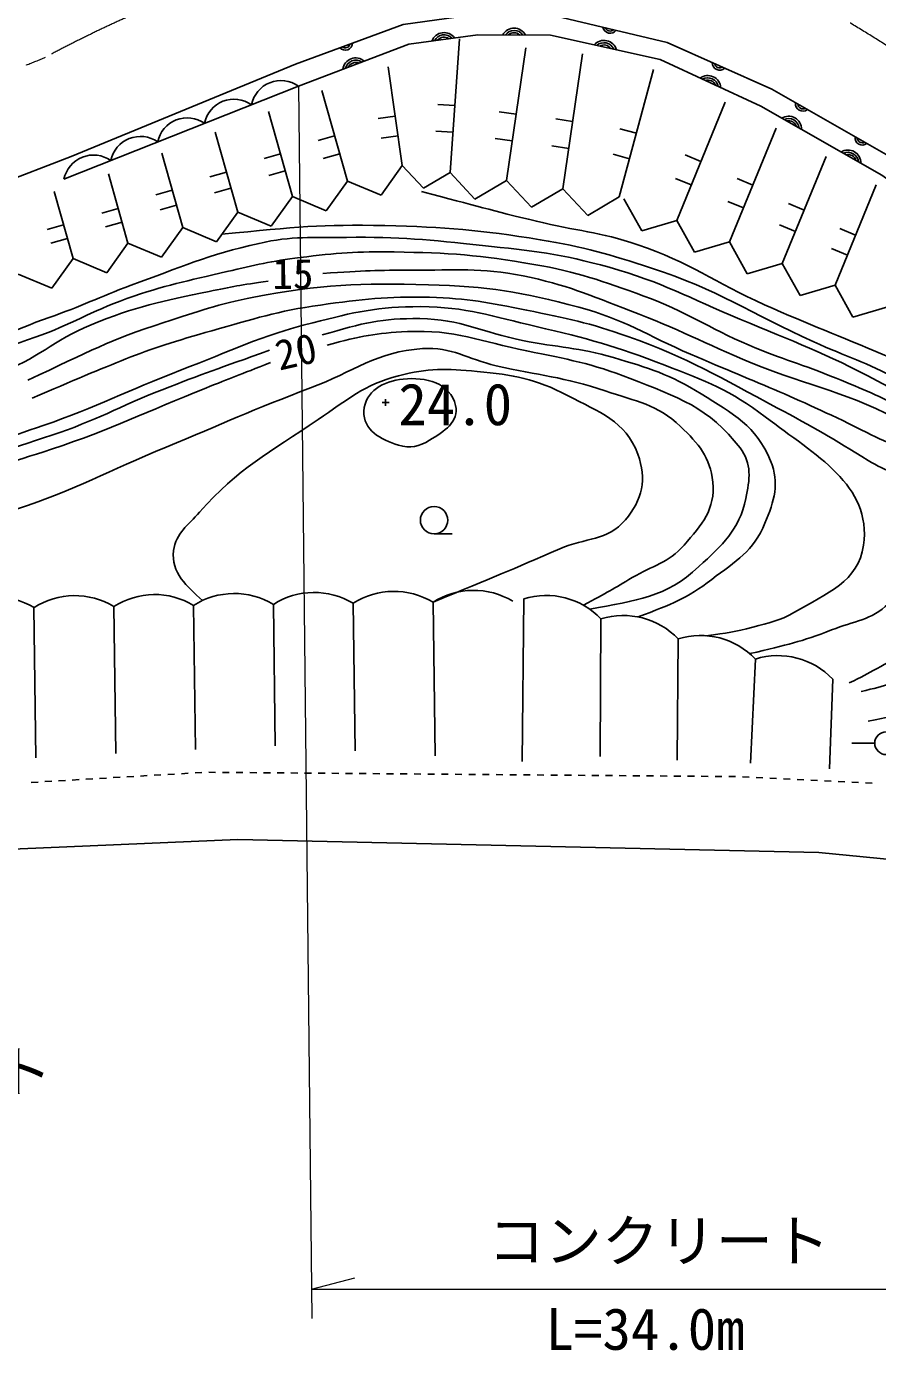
# Model space of a CAD drawing. Units: millimetres, scale not verified. Extents: x 40000 to 680000, y 20000 to 522488.
# Drawn here: x 263386 to 300708, y 238736 to 296800 of the extents above; entities that cross this region are included whole.
import ezdxf
from ezdxf.enums import TextEntityAlignment as Align

# ---------------------------------------------------------------- set-up
doc = ezdxf.new("R2010")
doc.units = ezdxf.units.MM
doc.header["$LTSCALE"] = 1000
doc.linetypes.add('CHAIN', pattern=[18.5, 12, -1.5, 3.5, -1.5])
for name, color, linetype, lineweight in [('M-BGD', 7, 'Continuous', 25), ('M-BMK', 2, 'CHAIN', 13), ('M-STR-HTXT', 7, 'Continuous', 13)]:
    doc.layers.add(name, color=color, linetype=linetype, lineweight=lineweight)
doc.styles.add('ＭＳ ゴシック', font='')
doc.styles.get('ＭＳ ゴシック').set_extended_font_data('MS Gothic')

# ---------------------------------------------------------------- blocks, each defined once
blk = doc.blocks.new('plus')
at = {"color": 0, "linetype": 'Continuous', "lineweight": -2}
for p, q in [((-1.25, 0), (1.25, 0)), ((0, -1.25), (0, 1.25))]:
    blk.add_line(p, q, dxfattribs=at)

msp = doc.modelspace()

# ---------------------------------------------------------------- linework, layer by layer
at = {"layer": 'M-BGD'}
for p, q in [((281961, 290399), (282375, 296262)), ((284436, 290041), (285278, 295858)), ((286910, 289683), (287766, 295595)), ((275189, 295153), (265347, 291097)), ((279865, 290703), (279250, 295031)), ((289384, 289324), (290882, 294912)), ((275309, 294186), (265031, 290102)), ((277459, 290023), (276336, 293994)), ((282168, 293331), (281420, 293383)), ((291905, 288294), (294022, 293475)), ((275053, 289343), (273997, 293078)), ((279557, 292867), (278815, 292762)), ((284857, 292949), (284115, 293057)), ((287338, 292639), (286596, 292746)), ((272648, 288662), (271658, 292163)), ((282085, 292158), (281337, 292211)), ((290133, 292118), (289409, 292313)), ((294219, 287349), (296261, 292346)), ((276898, 292008), (276176, 291804)), ((279680, 292002), (278938, 291896)), ((284688, 291786), (283946, 291894)), ((287167, 291456), (286424, 291564)), ((265347, 291097), (262053, 289830)), ((270242, 287982), (269319, 291247)), ((274525, 291211), (273804, 291006)), ((277122, 291214), (276401, 291010)), ((289834, 291001), (289109, 291195)), ((292963, 290885), (292269, 291168)), ((296533, 286403), (298452, 291099)), ((267836, 287302), (266980, 290331)), ((272153, 290413), (271431, 290208)), ((274737, 290463), (274015, 290259)), ((279865, 290703), (278934, 289401)), ((280792, 289713), (279865, 290703)), ((281961, 290399), (280792, 289713)), ((283055, 289231), (281961, 290399)), ((277459, 290023), (276528, 288720)), ((278934, 289401), (277459, 290023)), ((284436, 290041), (283055, 289231)), ((285529, 288872), (284436, 290041)), ((292540, 289849), (291846, 290132)), ((295240, 289847), (294546, 290131)), ((298847, 285457), (300643, 289852)), ((265431, 286622), (264597, 289569)), ((269781, 289615), (269059, 289411)), ((272351, 289713), (271629, 289508)), ((275053, 289343), (274123, 288040)), ((276528, 288720), (275053, 289343)), ((286910, 289683), (285529, 288872)), ((288004, 288514), (286910, 289683)), ((289384, 289324), (288004, 288514)), ((290369, 287842), (289590, 289240)), ((267408, 288817), (266686, 288613)), ((269965, 288962), (269243, 288758)), ((272648, 288662), (271717, 287360)), ((274123, 288040), (272648, 288662)), ((294832, 288848), (294137, 289131)), ((297493, 288751), (296798, 289035)), ((265014, 288096), (264292, 287892)), ((267579, 288211), (266858, 288007)), ((291905, 288294), (290369, 287842)), ((292684, 286896), (291905, 288294)), ((297109, 287812), (296415, 288096)), ((265181, 287506), (264459, 287302)), ((270242, 287982), (269311, 286680)), ((271717, 287360), (270242, 287982)), ((299745, 287655), (299051, 287939)), ((267836, 287302), (266906, 286000)), ((269311, 286680), (267836, 287302)), ((294219, 287349), (292684, 286896)), ((294998, 285950), (294219, 287349)), ((299386, 286776), (298692, 287060)), ((265431, 286622), (264500, 285320)), ((266906, 286000), (265431, 286622)), ((296533, 286403), (294998, 285950)), ((297312, 285005), (296533, 286403)), ((264500, 285320), (263025, 285942)), ((298847, 285457), (297312, 285005)), ((299626, 284059), (298847, 285457)), ((301162, 284512), (299626, 284059)), ((281259, 274552), (282059, 274552)), ((263716, 271319), (263803, 264733)), ((267216, 271365), (267301, 264914)), ((270716, 271411), (270799, 265095)), ((274215, 271458), (274297, 265252)), ((277715, 271504), (277801, 265033)), ((281215, 271550), (281304, 264813)), ((285192, 271700), (285128, 264573)), ((288580, 270820), (288549, 264787)), ((291967, 269940), (291928, 264618)), ((295355, 269060), (295139, 264492)), ((298743, 268180), (298602, 264238)), ((300586, 265369), (299586, 265369)), ((263894, 263666), (263594, 263649)), ((264493, 263701), (264193, 263684)), ((265092, 263736), (264792, 263719)), ((265691, 263771), (265391, 263754)), ((266290, 263806), (265990, 263789)), ((266889, 263841), (266589, 263823)), ((267488, 263876), (267188, 263858)), ((268087, 263911), (267787, 263893)), ((268686, 263946), (268386, 263928)), ((269285, 263981), (268985, 263963)), ((269884, 264015), (269584, 263998)), ((270483, 264050), (270183, 264033)), ((271082, 264085), (270782, 264068)), ((271681, 264091), (271381, 264093)), ((272281, 264086), (271981, 264088)), ((272881, 264081), (272581, 264083)), ((273481, 264076), (273181, 264079)), ((274081, 264071), (273781, 264074)), ((274681, 264066), (274381, 264069)), ((275281, 264062), (274981, 264064)), ((275881, 264057), (275581, 264059)), ((276481, 264052), (276181, 264054)), ((277081, 264047), (276781, 264049)), ((277681, 264042), (277381, 264044)), ((278281, 264037), (277981, 264040)), ((278881, 264032), (278581, 264035)), ((279481, 264027), (279181, 264030)), ((280081, 264022), (279781, 264025)), ((280681, 264018), (280381, 264020)), ((281281, 264013), (280981, 264015)), ((281881, 264008), (281581, 264010)), ((282481, 264003), (282181, 264005)), ((283081, 263998), (282781, 264001)), ((283681, 263993), (283381, 263996)), ((284281, 263988), (283981, 263991)), ((284881, 263983), (284581, 263986)), ((285481, 263979), (285181, 263981)), ((286081, 263974), (285781, 263976)), ((286681, 263969), (286381, 263971)), ((287281, 263964), (286981, 263966)), ((287881, 263959), (287581, 263962)), ((288481, 263954), (288181, 263957)), ((289081, 263949), (288781, 263952)), ((289681, 263944), (289381, 263947)), ((290281, 263940), (289981, 263942)), ((290881, 263935), (290581, 263937)), ((291481, 263930), (291181, 263932)), ((292081, 263925), (291781, 263927)), ((292681, 263920), (292381, 263922)), ((293281, 263915), (292981, 263918)), ((293881, 263910), (293581, 263913)), ((294481, 263905), (294181, 263908)), ((295080, 263882), (294780, 263896)), ((295679, 263853), (295380, 263867)), ((296279, 263824), (295979, 263838)), ((296878, 263794), (296578, 263809)), ((297477, 263765), (297178, 263780)), ((298077, 263736), (297777, 263751)), ((298676, 263707), (298376, 263722)), ((299275, 263678), (298976, 263693)), ((299874, 263649), (299575, 263663)), ((300474, 263620), (300174, 263634)), ((261728, 260671), (272658, 261146)), ((272658, 261146), (298129, 260576)), ((298129, 260576), (328827, 257629))]:
    msp.add_line(p, q, dxfattribs=at)
for points in [[(275189, 295153), (279909, 296891), (283176, 297342), (286611, 297257), (291483, 296103), (296073, 294047), (301395, 291006), (306574, 287391)], [(306585, 286232), (300898, 290278), (295585, 293301), (291173, 295347), (286367, 296417), (283176, 296436), (280153, 296023), (275309, 294186)]]:
    msp.add_lwpolyline(points, dxfattribs=at)
for centre, radius in [((281259, 275152), 600), ((301086, 265369), 500)]:
    msp.add_circle(centre, radius, dxfattribs=at)
for centre, radius, start, end in [((284770, 296160), 567, 27.73546, 151.59048), ((288982, 296824), 325, 189.28708, 324.04735), ((288982, 296824), 225, 200.41621, 312.91823), ((281700, 295965), 567, 35.85353, 159.70856), ((281700, 295965), 467, 42.63095, 152.93114), ((281700, 295965), 367, 54.43929, 141.1228), ((284770, 296160), 467, 34.51287, 144.81307), ((284770, 296160), 367, 46.32121, 133.00473), ((288712, 295622), 567, 15.51998, 139.37501), ((277360, 296085), 325, 222.84209, 357.60236), ((277360, 296085), 225, 233.97121, 346.47323), ((288712, 295622), 467, 22.2974, 132.59759), ((288712, 295622), 367, 34.10574, 120.78925), ((277826, 294855), 567, 48.84307, 172.69809), ((277826, 294855), 467, 55.62049, 165.92068), ((277826, 294855), 367, 67.42882, 154.11234), ((293787, 295208), 325, 178.49451, 313.25478), ((293787, 295208), 225, 189.62364, 302.12566), ((274547, 293109), 1319, 54.70591, 168.62601), ((293267, 294082), 567, 3.18921, 127.04424), ((293267, 294082), 467, 9.96663, 120.26682), ((293267, 294082), 367, 21.77497, 108.45848), ((272491, 292292), 1319, 54.70591, 168.62601), ((297438, 293411), 325, 172.87498, 307.63525), ((297438, 293411), 225, 184.00411, 296.50613), ((270436, 291476), 1319, 54.70591, 168.62601), ((296806, 292299), 567, 358.43674, 122.29177), ((296806, 292299), 467, 5.21416, 115.51435), ((296806, 292299), 367, 17.0225, 103.70601), ((268380, 290659), 1319, 54.70591, 168.62601), ((300043, 291922), 325, 172.87498, 307.63525), ((300043, 291922), 225, 184.00411, 296.50613), ((266324, 289842), 1319, 54.70591, 168.62601), ((299413, 290816), 567, 358.43674, 122.29177), ((299413, 290816), 467, 5.21416, 115.51435), ((299413, 290816), 367, 17.0225, 103.70601), ((262004, 268483), 3312, 58.86704, 122.64863), ((265503, 268530), 3312, 58.86704, 122.64863), ((269003, 268576), 3312, 58.86704, 122.64863), ((272503, 268622), 3312, 58.86704, 122.64863), ((276002, 268669), 3312, 58.86704, 122.64863), ((279502, 268715), 3312, 58.86704, 122.64863), ((283002, 268761), 3312, 58.86704, 122.64863), ((286179, 268537), 3312, 43.54669, 107.32827), ((289566, 267657), 3312, 43.54669, 107.32827), ((292954, 266777), 3312, 43.54669, 107.32827), ((296342, 265897), 3312, 43.54669, 107.32827)]:
    msp.add_arc(centre, radius, start, end, dxfattribs=at)
for points, knots in [([(187948, 322474), (188902, 321089), (189371, 320551), (190538, 319584), (192217, 318193), (193573, 318031), (195607, 317247), (198077, 316294), (199499, 315849), (202056, 315163), (203324, 314823), (204088, 314830), (205333, 314413), (207027, 313847), (207816, 313138), (209472, 312470), (211715, 311566), (213073, 311346), (215386, 310640), (218681, 309634), (220493, 308944), (223834, 308105), (227130, 307278), (228997, 306892), (232338, 306275), (236140, 305573), (238264, 305092), (242110, 304698), (244608, 304442), (246020, 304349), (248531, 304388), (251007, 304426), (252402, 304591), (254838, 305036), (257054, 305440), (258308, 305704), (260414, 306500), (262637, 307341), (263845, 307945), (265877, 309175), (267778, 310326), (268691, 311201), (270495, 312498), (272530, 313962), (273757, 314667), (275705, 316244), (277152, 317415), (278066, 317992), (279253, 319426), (280522, 320958), (280871, 322077), (282013, 323706), (283089, 325241), (283528, 326276), (284942, 327508), (286581, 328937), (287833, 329539), (289982, 329873), (291217, 330065), (291949, 329728), (293136, 329338), (294370, 328933), (295098, 328652), (296093, 327817), (297618, 326537), (298253, 325559), (299360, 323903), (300921, 321568), (301220, 319926), (302654, 317511), (303453, 316165), (303897, 315400), (304851, 314160), (305954, 312725), (306817, 312116), (307864, 310640), (308829, 309279), (309262, 308428), (309920, 306894), (310737, 304986), (310624, 303722), (311328, 301769), (311745, 300610), (311974, 299949), (312567, 298869), (313328, 297480), (313730, 296661), (314763, 295461), (315743, 294324), (316404, 293783), (317551, 292814), (319061, 291540), (319923, 290816), (321634, 289829), (324133, 288389), (325674, 287771), (328449, 286985), (331197, 286207), (332805, 286026), (335630, 285605), (338949, 285111), (340846, 285145), (344191, 284873), (351855, 284251), (356138, 283726), (363818, 283353), (368639, 283118), (370225, 283051), (376167, 282930)], [0, 0, 0, 0, 1, 1, 1, 2, 2, 2, 3, 3, 3, 4, 4, 4, 5, 5, 5, 6, 6, 6, 7, 7, 7, 8, 8, 8, 9, 9, 9, 10, 10, 10, 11, 11, 11, 12, 12, 12, 13, 13, 13, 14, 14, 14, 15, 15, 15, 16, 16, 16, 17, 17, 17, 18, 18, 18, 19, 19, 19, 20, 20, 20, 21, 21, 21, 22, 22, 22, 23, 23, 23, 24, 24, 24, 25, 25, 25, 26, 26, 26, 27, 27, 27, 28, 28, 28, 29, 29, 29, 30, 30, 30, 31, 31, 31, 32, 32, 32, 33, 33, 33, 34, 34, 34, 35, 35, 35, 36, 36, 36, 36]), ([(280709, 289570), (283142, 288916), (283775, 288742), (285752, 288259), (287485, 287835), (288512, 287800), (290201, 287226), (292474, 286454), (293568, 285584), (295758, 284598), (297789, 283683), (298969, 283266), (301014, 282383), (301774, 282055), (302237, 281941), (302948, 281519), (304386, 280666), (304984, 279874), (306140, 278665), (307181, 277576), (307495, 276739), (308467, 275587), (309479, 274389), (309985, 273646), (311171, 272620), (311896, 271993), (312181, 271763), (313118, 271123)], [0, 0, 0, 0, 1, 1, 1, 2, 2, 2, 3, 3, 3, 4, 4, 4, 5, 5, 5, 6, 6, 6, 7, 7, 7, 8, 8, 8, 9, 9, 9, 9]), ([(271949, 287685), (275275, 288016), (276306, 288127), (279103, 288066), (281776, 288008), (283280, 287876), (285918, 287447), (287856, 287132), (288923, 286815), (290790, 286208), (293697, 285262), (295129, 284229), (297914, 282969), (299354, 282318), (300225, 282081), (301603, 281308), (303095, 280472), (303916, 279927), (305152, 278745), (306532, 277425), (307173, 276531), (308193, 274915), (309144, 273409), (309353, 272376), (310333, 270889), (310698, 270334), (310824, 270131), (311305, 269495)], [0, 0, 0, 0, 1, 1, 1, 2, 2, 2, 3, 3, 3, 4, 4, 4, 5, 5, 5, 6, 6, 6, 7, 7, 7, 8, 8, 8, 9, 9, 9, 9]), ([(257434, 283491), (258523, 283094), (259030, 282995), (260087, 282934), (261818, 282834), (262745, 283482), (264386, 284042), (265810, 284528), (266559, 284933), (267972, 285450), (270139, 286242), (271335, 286779), (273585, 287290), (275047, 287622), (275916, 287532), (277415, 287552), (279751, 287584), (281062, 287444), (283385, 287196), (285575, 286961), (286822, 286835), (288942, 286238), (291258, 285586), (292449, 284898), (294668, 283967), (297047, 282968), (298418, 282478), (300694, 281263), (302078, 280525), (302889, 280129), (304092, 279123), (305290, 278121), (306097, 277606), (306872, 276251), (307682, 274834), (308033, 273865), (308016, 272233), (307997, 270517), (307662, 269433), (306626, 268065), (305748, 266905), (305075, 266479), (303717, 265738)], [0, 0, 0, 0, 1, 1, 1, 2, 2, 2, 3, 3, 3, 4, 4, 4, 5, 5, 5, 6, 6, 6, 7, 7, 7, 8, 8, 8, 9, 9, 9, 10, 10, 10, 11, 11, 11, 12, 12, 12, 13, 13, 13, 14, 14, 14, 14]), ([(253123, 282712), (255567, 282013), (256651, 281640), (258940, 281843), (260887, 282016), (261916, 282540), (263764, 283176), (265374, 283730), (266177, 284297), (267782, 284865), (269457, 285458), (270445, 285643), (272175, 286048), (273420, 286340), (274121, 286511), (275391, 286668), (276992, 286867), (277902, 286937), (279515, 286912), (281915, 286874), (283271, 286781), (285635, 286367), (287567, 286030), (288617, 285647), (290460, 284978), (292332, 284298), (293246, 283598), (295078, 282819), (296544, 282196), (297422, 281990), (298889, 281374), (300090, 280869), (300793, 280632), (301912, 279966), (303523, 279006), (304607, 278533), (305685, 276999), (306584, 275722), (306838, 274765), (306953, 273208), (307032, 272135), (306885, 271481), (306436, 270504), (305842, 269209), (305204, 268582), (304052, 267744), (302785, 266823), (301959, 266681), (300297, 266336)], [0, 0, 0, 0, 1, 1, 1, 2, 2, 2, 3, 3, 3, 4, 4, 4, 5, 5, 5, 6, 6, 6, 7, 7, 7, 8, 8, 8, 9, 9, 9, 10, 10, 10, 11, 11, 11, 12, 12, 12, 13, 13, 13, 14, 14, 14, 15, 15, 15, 16, 16, 16, 16]), ([(276382, 285971), (278237, 286090), (278767, 286112), (280297, 286111), (282202, 286111), (283300, 286233), (285168, 285858), (287061, 285479), (288067, 285024), (289871, 284337), (291976, 283537), (293084, 282915), (295165, 282056), (297803, 280968), (299484, 280785), (301952, 279353), (303248, 278601), (303974, 278068), (304881, 276875), (305841, 275611), (306135, 274541), (305979, 272961), (305867, 271825), (305363, 271242), (304627, 270370), (303902, 269511), (303413, 269057), (302431, 268511), (301548, 268022), (301103, 267900), (299998, 267640)], [0, 0, 0, 0, 1, 1, 1, 2, 2, 2, 3, 3, 3, 4, 4, 4, 5, 5, 5, 6, 6, 6, 7, 7, 7, 8, 8, 8, 9, 9, 9, 10, 10, 10, 10]), ([(252536, 281891), (255259, 281298), (256267, 280951), (258684, 281099), (260054, 281183), (260862, 281162), (262162, 281606), (263852, 282183), (264563, 283042), (266217, 283718), (268164, 284513), (269337, 284764), (271398, 285182), (272405, 285386), (272759, 285461), (273989, 285633)], [0, 0, 0, 0, 1, 1, 1, 2, 2, 2, 3, 3, 3, 4, 4, 4, 5, 5, 5, 5]), ([(263443, 281283), (266190, 282584), (267005, 283029), (269413, 283818), (270933, 284315), (271785, 284623), (273355, 284925), (276300, 285492), (278017, 285553), (281015, 285470), (283616, 285397), (285091, 285168), (287604, 284493), (289610, 283955), (290596, 283248), (292504, 282428), (295542, 281124), (297286, 280479), (300239, 278993), (301294, 278462), (301990, 278265), (302830, 277435), (303962, 276315), (304492, 275291), (304463, 273699), (304433, 272120), (303917, 271146), (302830, 270000), (302149, 269283), (301555, 269126), (300689, 268649), (300215, 268387), (300052, 268298), (299460, 268010)], [0, 0, 0, 0, 1, 1, 1, 2, 2, 2, 3, 3, 3, 4, 4, 4, 5, 5, 5, 6, 6, 6, 7, 7, 7, 8, 8, 8, 9, 9, 9, 10, 10, 10, 11, 11, 11, 11]), ([(240771, 269720), (239869, 271090), (239338, 272051), (239365, 273699), (239398, 275678), (240217, 276944), (241787, 278149), (243459, 279433), (244841, 279559), (246940, 279754), (249204, 279964), (250481, 279525), (252741, 279275), (255547, 278965), (257081, 277986), (259894, 278233), (261589, 278382), (262505, 278759), (264118, 279303), (266521, 280115), (267774, 280822), (270144, 281725), (272394, 282583), (273610, 283220), (275945, 283809), (277757, 284266), (278808, 284524), (280676, 284513), (282685, 284501), (283788, 284096), (285745, 283640), (287981, 283118), (289235, 282781), (291377, 281950), (293183, 281250), (294248, 280857), (295786, 279680), (297986, 277996), (300455, 276701), (300095, 274047), (299881, 272467), (298488, 271942), (297065, 271109), (296411, 270725), (295966, 270661), (295235, 270461), (294447, 270246), (294142, 270210), (293180, 270082)], [0, 0, 0, 0, 1, 1, 1, 2, 2, 2, 3, 3, 3, 4, 4, 4, 5, 5, 5, 6, 6, 6, 7, 7, 7, 8, 8, 8, 9, 9, 9, 10, 10, 10, 11, 11, 11, 12, 12, 12, 13, 13, 13, 14, 14, 14, 15, 15, 15, 16, 16, 16, 16]), ([(263632, 280502), (267270, 282036), (268348, 282576), (271517, 283459), (273357, 283971), (274383, 284325), (276276, 284585), (278133, 284840), (279189, 284977), (281063, 284923), (282738, 284874), (283673, 284690), (285315, 284360), (287075, 284006), (288072, 283804), (289764, 283205), (292431, 282261), (293797, 281402), (296298, 280079), (297892, 279236), (298768, 278727), (300296, 277770), (301103, 277265), (301768, 277191), (302324, 276419), (302909, 275605), (302926, 274864), (302718, 273884), (302489, 272800), (302005, 272249), (301197, 271490), (300412, 270753), (299694, 270730), (298691, 270336), (297334, 269802), (296796, 269700), (295105, 269296)], [0, 0, 0, 0, 1, 1, 1, 2, 2, 2, 3, 3, 3, 4, 4, 4, 5, 5, 5, 6, 6, 6, 7, 7, 7, 8, 8, 8, 9, 9, 9, 10, 10, 10, 11, 11, 11, 12, 12, 12, 12]), ([(276360, 283275), (278182, 283804), (278946, 284009), (280641, 283988), (282440, 283966), (283382, 283384), (285146, 283031), (286698, 282720), (287609, 282726), (289126, 282280), (290687, 281821), (291594, 281546), (292973, 280683), (294372, 279809), (295390, 279281), (296016, 277755), (296424, 276761), (296181, 276008), (295772, 275014), (295269, 273791), (294495, 273358), (293444, 272555), (292319, 271695), (291710, 271477), (290216, 270906)], [0, 0, 0, 0, 1, 1, 1, 2, 2, 2, 3, 3, 3, 4, 4, 4, 5, 5, 5, 6, 6, 6, 7, 7, 7, 8, 8, 8, 8]), ([(276569, 282827), (278093, 283247), (278697, 283346), (280089, 283418), (282159, 283524), (283297, 282988), (285327, 282573), (287123, 282206), (288155, 282032), (289861, 281362), (291934, 280549), (293339, 280094), (294681, 278318), (295208, 277621), (295109, 276951), (294930, 276096), (294639, 274711), (293911, 274075), (292874, 273111), (291403, 271745), (290169, 271648), (288085, 271246)], [0, 0, 0, 0, 1, 1, 1, 2, 2, 2, 3, 3, 3, 4, 4, 4, 5, 5, 5, 6, 6, 6, 7, 7, 7, 7]), ([(245168, 270212), (243952, 272202), (242255, 274078), (243467, 276175), (243791, 276736), (244023, 277041), (244521, 277455), (245655, 278397), (246506, 278845), (247975, 278976), (249778, 279135), (250795, 278794), (252593, 278581), (255208, 278272), (256631, 277391), (259258, 277568), (261362, 277709), (262488, 278235), (264496, 278882), (266442, 279509), (267432, 280132), (269339, 280872), (271167, 281580), (271772, 281795), (274051, 282599)], [0, 0, 0, 0, 1, 1, 1, 2, 2, 2, 3, 3, 3, 4, 4, 4, 5, 5, 5, 6, 6, 6, 7, 7, 7, 8, 8, 8, 8]), ([(258108, 271745), (257650, 272073), (257114, 272517), (257106, 273162), (257097, 273973), (258028, 274154), (258768, 274576), (259144, 274790), (259438, 274669), (259860, 274764), (261083, 275038), (261761, 275233), (262951, 275628), (265585, 276501), (266945, 277297), (269509, 278356), (271977, 279376), (273336, 280007), (275836, 280947), (277742, 281663), (278723, 282545), (280755, 282674), (282047, 282756), (282722, 282215), (283984, 281923), (285853, 281490), (286955, 281438), (288771, 280815), (290121, 280352), (291045, 280244), (292075, 279257), (292870, 278496), (293368, 277911), (293483, 276817), (293607, 275639), (293006, 274948), (292225, 274057), (291534, 273269), (290854, 273166), (289954, 272630), (289128, 272139), (288851, 271986), (287814, 271418)], [0, 0, 0, 0, 1, 1, 1, 2, 2, 2, 3, 3, 3, 4, 4, 4, 5, 5, 5, 6, 6, 6, 7, 7, 7, 8, 8, 8, 9, 9, 9, 10, 10, 10, 11, 11, 11, 12, 12, 12, 13, 13, 13, 14, 14, 14, 14]), ([(246431, 270978), (245404, 272167), (244410, 273112), (244636, 274716), (244798, 275870), (245131, 276618), (246039, 277349), (247128, 278223), (248084, 278260), (249479, 278321), (251438, 278406), (252489, 277767), (254435, 277532), (256461, 277288), (257614, 276944), (259645, 277138), (261579, 277323), (262644, 277655), (264489, 278265), (267184, 279155), (268607, 279894), (271247, 280940), (272358, 281380), (272705, 281517), (274091, 282066)], [0, 0, 0, 0, 1, 1, 1, 2, 2, 2, 3, 3, 3, 4, 4, 4, 5, 5, 5, 6, 6, 6, 7, 7, 7, 8, 8, 8, 8]), ([(271101, 271624), (270433, 272244), (269710, 272835), (269840, 273813), (269946, 274602), (270456, 274903), (270981, 275503), (272676, 277440), (274048, 278110), (276176, 279558), (277472, 280439), (278181, 281081), (279696, 281482), (281000, 281828), (281802, 281796), (283146, 281670), (284744, 281519), (285698, 281364), (287117, 280614), (288504, 279880), (289660, 279511), (290200, 278037), (290593, 276965), (290393, 276033), (289651, 275165), (288854, 274232), (287903, 274387), (286779, 273897), (284616, 272955), (283919, 272675), (281215, 271550)], [0, 0, 0, 0, 1, 1, 1, 2, 2, 2, 3, 3, 3, 4, 4, 4, 5, 5, 5, 6, 6, 6, 7, 7, 7, 8, 8, 8, 9, 9, 9, 10, 10, 10, 10]), ([(279703, 278438), (278910, 278691), (278145, 279099), (278183, 279931), (278222, 280797), (279039, 281240), (279901, 281336), (280900, 281447), (281971, 281163), (282203, 280184), (282375, 279460), (281701, 279043), (281064, 278657), (280604, 278378), (280216, 278275), (279703, 278438)], [0, 0, 0, 0, 1, 1, 1, 2, 2, 2, 3, 3, 3, 4, 4, 4, 5, 5, 5, 5])]:
    msp.add_open_spline(points, degree=3, knots=knots, dxfattribs=at)
at = {"layer": 'M-BMK'}
for centre, radius, start, end in [((262541, 235185), 71983, 49.54454, 65.00149), ((292358, 242853), 59650, 106.33459, 118.14687), ((245366, 340914), 49219, 275.75446, 292.52251)]:
    msp.add_arc(centre, radius, start, end, dxfattribs=at)
at = {"layer": 'M-STR-HTXT'}
for p, q in [((275309, 294186), (275895, 240133)), ((275881, 241423), (277781, 241923)), ((275881, 241423), (307828, 241421))]:
    msp.add_line(p, q, dxfattribs=at)

# ---------------------------------------------------------------- block references
at = {"layer": 'M-BGD', "xscale": 120, "yscale": 120}
msp.add_blockref('plus', (279138, 280308), dxfattribs=at)

# ---------------------------------------------------------------- texts
at = {"layer": 'M-BGD', "style": 'ＭＳ ゴシック'}
for s, rotation, p in [('15', 0.32, (274178, 284891)), ('20', 12.804, (274561, 281320))]:
    msp.add_text(s, height=1320, rotation=rotation, dxfattribs=at).set_placement(p, align=Align.BOTTOM_LEFT)
msp.add_text('24.0', height=1833, dxfattribs=at).set_placement((279696, 280232), align=Align.MIDDLE_LEFT)
at = {"layer": 'M-STR-HTXT', "style": 'ＭＳ ゴシック'}
for s, p in [('ロックネット', (249516, 249508)), ('コンクリート', (283617, 242081)), ('L=34.0m', (286151, 238216))]:
    msp.add_text(s, height=1833, dxfattribs=at).set_placement(p, align=Align.BOTTOM_LEFT)

doc.saveas('drawing.dxf')
